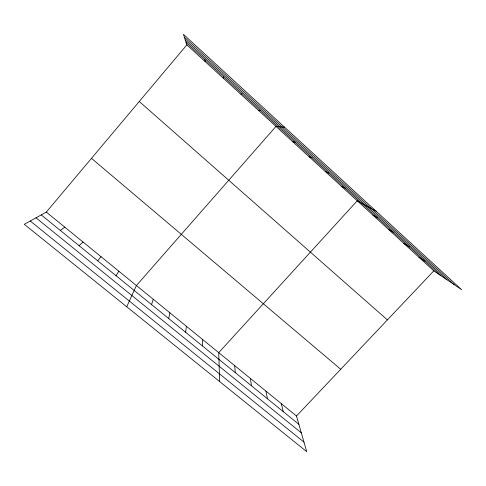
<?xml version="1.0" encoding="UTF-8"?>
<svg xmlns="http://www.w3.org/2000/svg" width="486" height="486" viewBox="0 0 486 486"><rect width="100%" height="100%" fill="white"/><g stroke="black" fill="none" stroke-linecap="round" stroke-linejoin="round"><path stroke-width="0.73" d="M202.401 345.904L202.662 339.532M185.646 332.29L186.387 326.264M168.697 318.512L169.924 312.844M223.202 78.106L223.566 76.77M151.535 304.564L153.26 299.267M126.737 306.775L136.408 285.525L275.981 126.415L284.626 127.223M116.051 275.72L118.833 271.2M97.704 260.812L101.039 256.699M46.322 212.09L296.49 416.016L306.727 451.67L24.3 224.313L46.322 212.09L186.861 44.852L183.416 34.33L461.7 289.747L433.804 270.854L186.861 44.852M296.49 416.016L433.804 270.854M79.121 245.709L83.027 242.016M241.02 94.418L241.943 93.598M60.3 230.407L64.79 227.144M258.613 110.516L260.077 110.207M292.633 141.651L295.124 142.307M309.078 156.705L312.061 157.816M325.328 171.576L328.785 173.131M341.385 186.266L345.303 188.258M376.146 211.222L357.246 200.785L218.749 352.648L219.636 381.559M372.92 215.134L377.737 217.959M388.411 229.307L393.654 232.539M403.72 243.322L409.388 246.943M418.853 257.167L424.928 261.176M30.247 221.009L303.981 442.114M35.994 217.819L301.32 432.832M41.237 214.915L298.872 424.321M91.49 158.339L340.729 369.251M139.263 101.495L387.403 319.91M184.352 37.185L454.203 284.668M185.251 39.931L446.932 279.742M186.071 42.434L440.28 275.24M281.291 403.629L283.259 411.63M265.921 391.096L267.464 398.787M250.375 378.424L251.481 385.799M204.946 59.717L205.153 61.588M234.653 365.612L235.315 372.659"/></g></svg>
